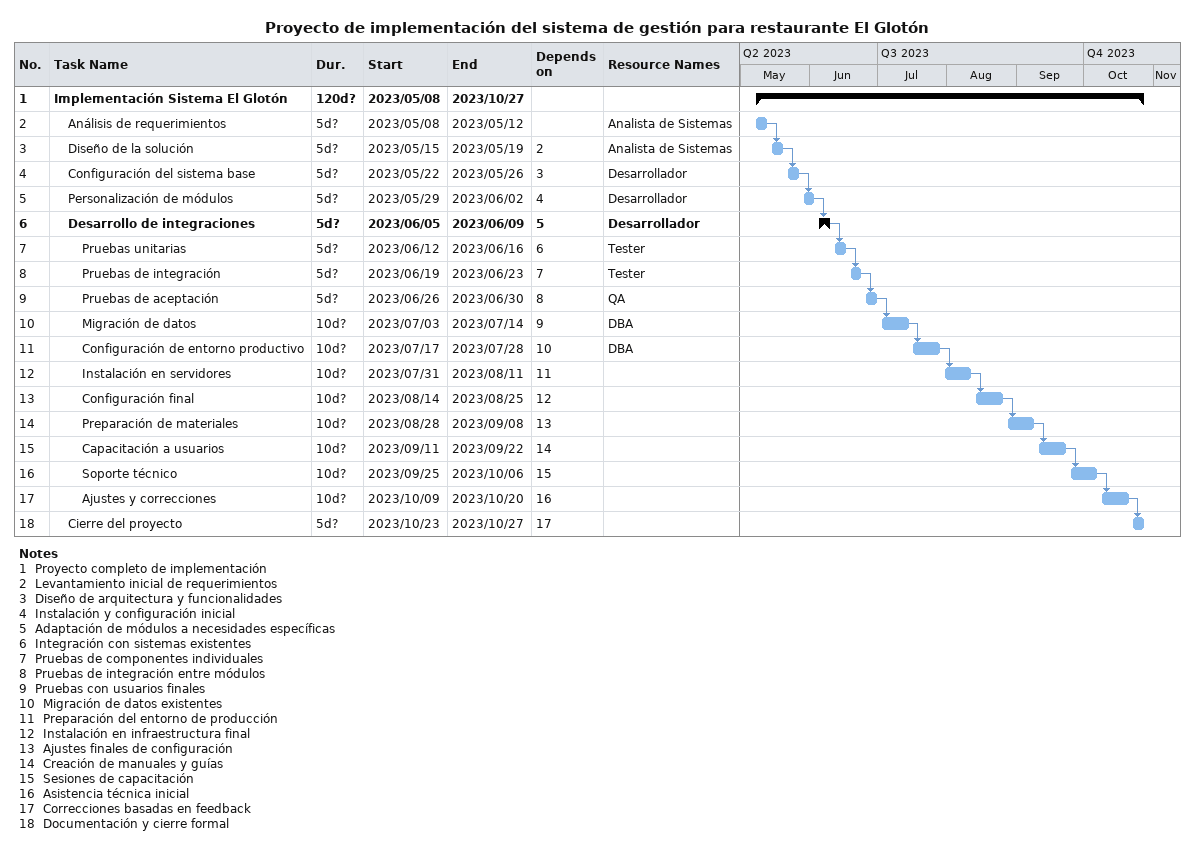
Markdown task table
Proyecto de implementación del sistema de gestión para restaurante El Glotón

| ID | Level | Task | Duration | Start | Finish | Predecessors | Resources |
|---|---|---|---|---|---|---|---|
| 1 | 1 | **Implementación Sistema El Glotón** | 120d? | 2023-05-08 | 2023-10-27 |  |  |
| 2 | 2 | Análisis de requerimientos | 5d? | 2023-05-08 | 2023-05-12 |  | Analista de Sistemas |
| 3 | 2 | Diseño de la solución | 5d? | 2023-05-15 | 2023-05-19 | 2 | Analista de Sistemas |
| 4 | 2 | Configuración del sistema base | 5d? | 2023-05-22 | 2023-05-26 | 3 | Desarrollador |
| 5 | 2 | Personalización de módulos | 5d? | 2023-05-29 | 2023-06-02 | 4 | Desarrollador |
| 6 | 2 | **Desarrollo de integraciones** | 5d? | 2023-06-05 | 2023-06-09 | 5 | Desarrollador |
| 7 | 3 | Pruebas unitarias | 5d? | 2023-06-12 | 2023-06-16 | 6 | Tester |
| 8 | 3 | Pruebas de integración | 5d? | 2023-06-19 | 2023-06-23 | 7 | Tester |
| 9 | 3 | Pruebas de aceptación | 5d? | 2023-06-26 | 2023-06-30 | 8 | QA |
| 10 | 3 | Migración de datos | 10d? | 2023-07-03 | 2023-07-14 | 9 | DBA |
| 11 | 3 | Configuración de entorno productivo | 10d? | 2023-07-17 | 2023-07-28 | 10 | DBA |
| 12 | 3 | Instalación en servidores | 10d? | 2023-07-31 | 2023-08-11 | 11 |  |
| 13 | 3 | Configuración final | 10d? | 2023-08-14 | 2023-08-25 | 12 |  |
| 14 | 3 | Preparación de materiales | 10d? | 2023-08-28 | 2023-09-08 | 13 |  |
| 15 | 3 | Capacitación a usuarios | 10d? | 2023-09-11 | 2023-09-22 | 14 |  |
| 16 | 3 | Soporte técnico | 10d? | 2023-09-25 | 2023-10-06 | 15 |  |
| 17 | 3 | Ajustes y correcciones | 10d? | 2023-10-09 | 2023-10-20 | 16 |  |
| 18 | 2 | Cierre del proyecto | 5d? | 2023-10-23 | 2023-10-27 | 17 |  |

Notes
- 1: Proyecto completo de implementación
- 2: Levantamiento inicial de requerimientos
- 3: Diseño de arquitectura y funcionalidades
- 4: Instalación y configuración inicial
- 5: Adaptación de módulos a necesidades específicas
- 6: Integración con sistemas existentes
- 7: Pruebas de componentes individuales
- 8: Pruebas de integración entre módulos
- 9: Pruebas con usuarios finales
- 10: Migración de datos existentes
- 11: Preparación del entorno de producción
- 12: Instalación en infraestructura final
- 13: Ajustes finales de configuración
- 14: Creación de manuales y guías
- 15: Sesiones de capacitación
- 16: Asistencia técnica inicial
- 17: Correcciones basadas en feedback
- 18: Documentación y cierre formal
